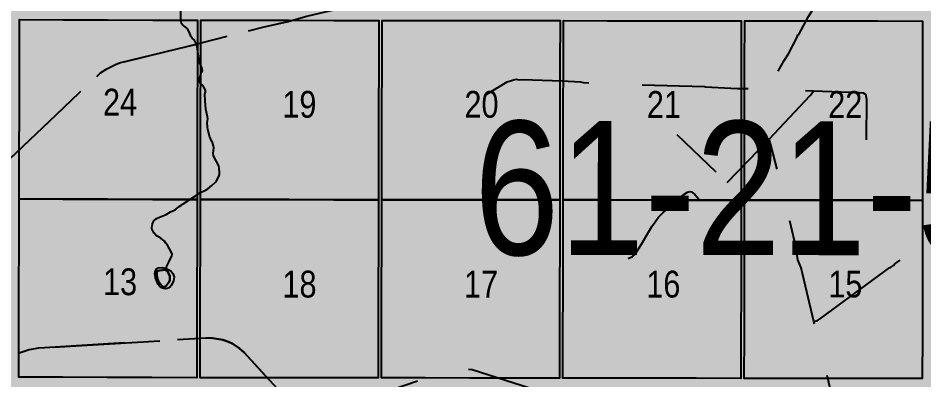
# Model space of a CAD drawing. Extents: x 403018 to 417191, y 6033193 to 6042673.
# Drawn here: x 414358.1 to 414628.7, y 6036403.4 to 6036511.4 of the extents above; entities that cross this region are included whole.
import ezdxf

# ---------------------------------------------------------------- set-up
doc = ezdxf.new("R2010")
doc.units = 0
doc.header["$LTSCALE"] = 5
doc.linetypes.add('DASHED2', pattern=[9.525, 6.35, -3.175])
for name, color, linetype in [('Quarters', 8, 'Continuous'), ('RoadSeg', 57, 'DASHED2'), ('T-WATER', 160, 'Continuous')]:
    doc.layers.add(name, color=color, linetype=linetype)
doc.layers.add('ROUTE-MAP-BACKGROUND-H', color=7, linetype='Continuous', true_color=0xf0ebff)
doc.styles.add('120', font='ARIALN.TTF', dxfattribs={"height": 13})

msp = doc.modelspace()

# ---------------------------------------------------------------- hatches: boundary and pattern name
at = {"layer": 'ROUTE-MAP-BACKGROUND-H'}
h = msp.add_hatch(color=256, dxfattribs=at)
h.dxf.hatch_style = 1
h.paths.add_polyline_path([(412923.423, 6037807.465), (416092.9, 6037807.465), (416092.9, 6035965.758), (412923.423, 6035965.758)])

# ---------------------------------------------------------------- linework, layer by layer
at = {"layer": 'Quarters'}
for points in [[(414411.568, 6036470.642), (414411.54, 6036457.252), (414398.163, 6036457.296), (414384.785, 6036457.34), (414371.407, 6036457.383), (414358.365, 6036457.426), (414358.398, 6036470.815), (414358.431, 6036484.205), (414358.464, 6036497.595), (414358.497, 6036510.985), (414371.535, 6036510.942), (414384.907, 6036510.899), (414398.28, 6036510.855), (414411.653, 6036510.811), (414411.624, 6036497.421), (414411.596, 6036484.032), (414411.568, 6036470.642)], [(414425.587, 6036457.236), (414412.544, 6036457.251), (414412.572, 6036470.641), (414412.601, 6036484.03), (414412.629, 6036497.42), (414412.657, 6036510.81), (414425.695, 6036510.795), (414439.068, 6036510.779), (414452.441, 6036510.764), (414465.814, 6036510.749), (414465.791, 6036497.359), (414465.767, 6036483.97), (414465.744, 6036470.58), (414465.721, 6036457.19), (414452.343, 6036457.206), (414438.965, 6036457.221), (414425.587, 6036457.236)], [(414479.768, 6036457.174), (414466.725, 6036457.189), (414466.748, 6036470.579), (414466.772, 6036483.969), (414466.795, 6036497.358), (414466.818, 6036510.748), (414479.856, 6036510.733), (414493.23, 6036510.717), (414506.603, 6036510.702), (414519.976, 6036510.687), (414519.957, 6036497.297), (414519.938, 6036483.908), (414519.92, 6036470.518), (414519.901, 6036457.129), (414506.523, 6036457.144), (414493.146, 6036457.159), (414479.768, 6036457.174)], [(414574.096, 6036470.456), (414574.082, 6036457.067), (414560.704, 6036457.082), (414547.326, 6036457.097), (414533.948, 6036457.113), (414520.905, 6036457.128), (414520.924, 6036470.517), (414520.943, 6036483.907), (414520.961, 6036497.296), (414520.98, 6036510.686), (414534.018, 6036510.671), (414547.391, 6036510.655), (414560.764, 6036510.64), (414574.137, 6036510.625), (414574.123, 6036497.235), (414574.109, 6036483.846), (414574.096, 6036470.456)], [(414628.265, 6036470.395), (414628.256, 6036457.006), (414614.88, 6036457.021), (414601.504, 6036457.036), (414588.127, 6036457.051), (414575.086, 6036457.066), (414575.1, 6036470.455), (414575.114, 6036483.845), (414575.128, 6036497.234), (414575.141, 6036510.624), (414588.178, 6036510.609), (414601.549, 6036510.594), (414614.921, 6036510.579), (414628.292, 6036510.564), (414628.283, 6036497.174), (414628.274, 6036483.785), (414628.265, 6036470.395)], [(414411.456, 6036417.083), (414411.428, 6036404.028), (414398.046, 6036404.072), (414384.664, 6036404.116), (414371.281, 6036404.159), (414358.234, 6036404.202), (414358.266, 6036417.256), (414358.299, 6036430.646), (414358.332, 6036444.036), (414358.365, 6036457.426), (414371.407, 6036457.383), (414384.785, 6036457.34), (414398.163, 6036457.296), (414411.54, 6036457.252), (414411.512, 6036443.863), (414411.484, 6036430.473), (414411.456, 6036417.083)], [(414425.48, 6036404.012), (414412.432, 6036404.027), (414412.46, 6036417.082), (414412.488, 6036430.472), (414412.516, 6036443.861), (414412.544, 6036457.251), (414425.587, 6036457.236), (414438.965, 6036457.221), (414452.343, 6036457.206), (414465.721, 6036457.19), (414465.697, 6036443.801), (414465.674, 6036430.411), (414465.65, 6036417.022), (414465.628, 6036403.967), (414452.245, 6036403.982), (414438.863, 6036403.997), (414425.48, 6036404.012)], [(414479.679, 6036403.951), (414466.632, 6036403.966), (414466.655, 6036417.02), (414466.678, 6036430.41), (414466.701, 6036443.8), (414466.725, 6036457.189), (414479.768, 6036457.174), (414493.146, 6036457.159), (414506.523, 6036457.144), (414519.901, 6036457.129), (414519.883, 6036443.739), (414519.864, 6036430.35), (414519.845, 6036416.96), (414519.827, 6036403.906), (414508.471, 6036403.918), (414506.445, 6036403.92), (414493.062, 6036403.936), (414479.679, 6036403.951)], [(414574.04, 6036416.899), (414574.027, 6036403.844), (414560.644, 6036403.859), (414547.262, 6036403.874), (414533.879, 6036403.89), (414520.831, 6036403.904), (414520.85, 6036416.959), (414520.868, 6036430.349), (414520.887, 6036443.738), (414520.905, 6036457.128), (414533.948, 6036457.113), (414547.326, 6036457.097), (414560.704, 6036457.082), (414574.082, 6036457.067), (414574.068, 6036443.678), (414574.054, 6036430.288), (414574.04, 6036416.899)], [(414628.23, 6036416.838), (414628.221, 6036403.783), (414614.84, 6036403.798), (414601.459, 6036403.813), (414588.077, 6036403.828), (414575.031, 6036403.843), (414575.044, 6036416.898), (414575.058, 6036430.287), (414575.072, 6036443.677), (414575.086, 6036457.066), (414588.127, 6036457.051), (414601.504, 6036457.036), (414614.88, 6036457.021), (414628.256, 6036457.006), (414628.248, 6036443.617), (414628.239, 6036430.227), (414628.23, 6036416.838)]]:
    msp.add_lwpolyline(points, close=True, dxfattribs=at)
at = {"layer": 'RoadSeg', "flags": 128}
for points in [[(413776.414, 6036306.899), (413776.72, 6036302.679), (413777.52, 6036301.647), (413778.985, 6036300.748), (413784.379, 6036300.515), (413800.73, 6036300.348), (413807.123, 6036300.315), (413809.754, 6036300.548), (413813.417, 6036300.182), (413858.872, 6036299.682), (413877.853, 6036299.549), (413881.282, 6036299.316), (413881.982, 6036299.049), (413882.814, 6036298.383), (413886.943, 6036293.588), (413887.41, 6036293.422), (413894.869, 6036247.867), (413956.241, 6036271.344), (413972.624, 6036277.638), (413974.556, 6036278.503), (413991.139, 6036284.597), (413992.005, 6036285.097), (413992.504, 6036285.53), (413993.37, 6036286.795), (413995.834, 6036292.19), (413998.199, 6036296.785), (413999.298, 6036297.95), (414000.063, 6036298.35), (414000.763, 6036298.55), (414001.562, 6036298.383), (414012.218, 6036298.383), (414021.442, 6036298.117), (414036.061, 6036298.017), (414037.193, 6036298.184), (414038.225, 6036298.583), (414041.955, 6036301.347), (414054.176, 6036311.037), (414058.239, 6036314.567), (414059.338, 6036316.099), (414065.098, 6036327.254), (414065.531, 6036327.92), (414066.297, 6036328.62), (414067.962, 6036329.053), (414081.282, 6036330.251), (414084.213, 6036330.518), (414088.641, 6036331.184), (414093.204, 6036330.918), (414096.167, 6036330.918), (414097.965, 6036330.351), (414099.531, 6036329.319), (414101.462, 6036326.489), (414101.995, 6036326.022), (414102.994, 6036325.523), (414111.219, 6036323.425), (414115.748, 6036322.526), (414117.612, 6036321.993), (414134.263, 6036317.031), (414135.428, 6036317.031), (414137.592, 6036317.498), (414138.825, 6036318.197), (414140.69, 6036320.894), (414140.922, 6036322.426), (414140.689, 6036326.855), (414140.989, 6036327.721), (414141.755, 6036328.886), (414143.387, 6036329.985), (414144.985, 6036330.451), (414153.31, 6036331.717), (414163, 6036333.515), (414165.065, 6036334.048), (414166.497, 6036334.68), (414167.096, 6036335.18), (414175.721, 6036348.067), (414178.651, 6036352.163), (414181.915, 6036358.057), (414182.714, 6036359.922), (414183.48, 6036363.552), (414183.946, 6036366.149), (414184.346, 6036370.611), (414184.612, 6036371.943), (414184.978, 6036372.875), (414185.944, 6036374.341), (414189.774, 6036379.602), (414191.838, 6036382.865), (414192.238, 6036383.798), (414192.837, 6036386.262), (414192.97, 6036389.192), (414193.403, 6036390.757), (414196.667, 6036397.185), (414194.569, 6036397.817), (414193.403, 6036398.516), (414185.678, 6036405.51), (414184.013, 6036406.675), (414182.947, 6036406.875), (414180.949, 6036406.542), (414179.817, 6036406.076), (414178.285, 6036404.577), (414176.787, 6036402.546), (414174.223, 6036397.218), (414173.557, 6036396.219), (414173.257, 6036395.186), (414172.791, 6036394.287), (414172.125, 6036393.655), (414166.63, 6036390.424), (414165.431, 6036389.958), (414163.633, 6036389.459), (414161.335, 6036389.259), (414159.704, 6036389.292), (414157.173, 6036389.692), (414151.545, 6036390.924), (414148.848, 6036391.057), (414147.649, 6036390.858), (414146.484, 6036390.291), (414145.451, 6036389.092), (414145.019, 6036388.193), (414144.286, 6036387.76), (414140.19, 6036387.128), (414132.398, 6036386.695), (414130.866, 6036386.695), (414127.403, 6036387.328), (414120.809, 6036388.86), (414119.411, 6036388.926), (414120.809, 6036388.86), (414127.403, 6036387.328), (414127.003, 6036369.712), (414126.903, 6036362.586), (414126.937, 6036358.39), (414126.903, 6036362.586), (414127.003, 6036369.712), (414127.403, 6036387.328), (414130.866, 6036386.695), (414132.398, 6036386.695), (414140.19, 6036387.128), (414144.286, 6036387.76), (414145.019, 6036388.193), (414145.451, 6036389.092), (414146.484, 6036390.291), (414147.649, 6036390.858), (414148.848, 6036391.057), (414151.545, 6036390.924), (414157.173, 6036389.692), (414159.704, 6036389.292), (414161.335, 6036389.259), (414163.633, 6036389.459), (414165.431, 6036389.958), (414166.63, 6036390.424), (414172.125, 6036393.655), (414172.791, 6036394.287), (414173.257, 6036395.186), (414173.557, 6036396.219), (414174.223, 6036397.218), (414176.787, 6036402.546), (414178.285, 6036404.577), (414179.817, 6036406.076), (414180.949, 6036406.542), (414182.947, 6036406.875), (414184.013, 6036406.675), (414181.249, 6036413.701), (414181.249, 6036414.5), (414181.449, 6036414.867), (414181.249, 6036414.5), (414181.249, 6036413.701), (414184.013, 6036406.675), (414185.678, 6036405.51), (414193.403, 6036398.516), (414194.569, 6036397.817), (414196.667, 6036397.185), (414196.9, 6036397.551), (414197.033, 6036398.25), (414197.899, 6036397.917), (414200.896, 6036397.251), (414201.862, 6036397.184), (414204.026, 6036395.819), (414205.092, 6036394.354), (414206.59, 6036390.424), (414207.09, 6036389.625), (414207.556, 6036389.226), (414208.821, 6036388.793), (414211.785, 6036388.926), (414213.117, 6036388.66), (414214.682, 6036387.727), (414215.914, 6036386.728), (414217.879, 6036384.597), (414217.346, 6036384.064), (414214.715, 6036379.869), (414217.346, 6036384.064), (414217.879, 6036384.597), (414220.043, 6036382.532), (414221.642, 6036381.533), (414223.207, 6036380.801), (414245.751, 6036373.941), (414248.781, 6036372.776), (414250.147, 6036372.509), (414253.676, 6036370.911), (414255.441, 6036369.812), (414258.671, 6036367.148), (414260.769, 6036365.849), (414263.633, 6036364.95), (414264.932, 6036364.85), (414265.964, 6036365.05), (414267.529, 6036365.883), (414270.493, 6036368.047), (414271.991, 6036368.88), (414273.556, 6036369.379), (414290.972, 6036370.578), (414294.902, 6036370.944), (414297.965, 6036371.577), (414299.464, 6036372.109), (414302.228, 6036373.508), (414308.555, 6036377.337), (414309.953, 6036378.37), (414311.452, 6036379.802), (414312.551, 6036381.5), (414313.25, 6036383.032), (414314.049, 6036387.661), (414315.681, 6036403.512), (414316.746, 6036409.872), (414317.879, 6036414.101), (414319.61, 6036418.197), (414330.932, 6036442.239), (414333.064, 6036446.335), (414334.828, 6036449.266), (414338.025, 6036452.862), (414369.394, 6036482.499), (414376.353, 6036489.259), (414382.714, 6036495.053), (414384.545, 6036496.285), (414387.109, 6036497.617), (414388.308, 6036498.05), (414401.861, 6036501.38), (414408.854, 6036503.012), (414426.637, 6036507.574), (414431.565, 6036508.806), (414438.391, 6036510.338), (414444.319, 6036511.97), (414448.148, 6036512.869), (414457.572, 6036515.1), (414460.003, 6036515.633), (414461.768, 6036516.265), (414464.066, 6036517.697), (414466.164, 6036519.562), (414466.763, 6036519.862), (414466.929, 6036520.228), (414467.429, 6036520.661), (414467.795, 6036520.761), (414470.659, 6036523.491), (414478.052, 6036529.485), (414479.617, 6036530.984), (414481.248, 6036532.149), (414488.674, 6036538.543), (414489.507, 6036539.442), (414491.438, 6036541.04), (414492.437, 6036541.673), (414500.762, 6036548.799), (414505.158, 6036554.394), (414505.391, 6036554.926), (414510.12, 6036561.02), (414510.186, 6036561.32), (414512.617, 6036564.384), (414512.65, 6036564.617), (414519.011, 6036573.108), (414519.211, 6036573.575), (414520.742, 6036575.472), (414522.74, 6036578.503), (414524.139, 6036580.268), (414524.206, 6036580.567), (414525.704, 6036582.765), (414528.035, 6036585.962), (414528.601, 6036586.528), (414532.231, 6036591.956), (414534.362, 6036594.853), (414534.828, 6036595.286), (414537.126, 6036598.683), (414540.156, 6036602.679), (414574.189, 6036635.745), (414575.354, 6036636.678)], [(414611.585, 6036475.04), (414611.685, 6036486.995), (414611.485, 6036488.293), (414611.152, 6036488.76), (414610.619, 6036489.026), (414609.354, 6036489.159), (414595.667, 6036489.658), (414589.707, 6036489.725), (414584.978, 6036489.958), (414582.913, 6036490.924), (414583.38, 6036491.69), (414583.446, 6036492.422), (414583.746, 6036492.755), (414583.912, 6036493.321), (414586.909, 6036498.749), (414588.208, 6036500.781), (414590.872, 6036505.776), (414591.072, 6036506.408), (414591.305, 6036506.542), (414594.202, 6036511.903), (414595.401, 6036513.768), (414596.367, 6036515.766), (414619.577, 6036557.957)], [(414613.683, 6036368.047), (414609.187, 6036369.646), (414493.736, 6036406.342), (414490.406, 6036406.708), (414488.641, 6036406.575), (414485.911, 6036405.942), (414463.1, 6036398.117), (414460.902, 6036397.684), (414444.818, 6036397.151), (414443.12, 6036397.284), (414440.989, 6036397.717), (414438.957, 6036398.483), (414436.96, 6036399.615), (414435.461, 6036400.814), (414425.604, 6036411.603), (414424.072, 6036412.902), (414422.174, 6036414.134), (414420.876, 6036414.767), (414419.244, 6036415.333), (414416.114, 6036415.833), (414414.116, 6036415.832), (414365.897, 6036413.002), (414364.199, 6036412.869), (414361.368, 6036412.369), (414358.338, 6036411.37), (414356.74, 6036410.604), (414354.908, 6036409.472), (414352.477, 6036407.441), (414332.697, 6036385.33), (414329.967, 6036382.999), (414322.541, 6036378.137), (414320.976, 6036377.404), (414318.611, 6036376.705), (414317.046, 6036376.439), (414314.316, 6036376.339), (414312.817, 6036376.472), (414308.555, 6036377.337), (414309.953, 6036378.37), (414311.452, 6036379.802), (414312.551, 6036381.5), (414313.25, 6036383.032), (414314.049, 6036387.661), (414315.681, 6036403.512), (414316.746, 6036409.872), (414317.879, 6036414.101), (414319.61, 6036418.197), (414330.932, 6036442.239), (414333.064, 6036446.335), (414334.828, 6036449.266), (414338.025, 6036452.862), (414369.394, 6036482.499), (414376.353, 6036489.259), (414382.714, 6036495.053), (414384.545, 6036496.285), (414387.109, 6036497.617), (414388.308, 6036498.05), (414401.861, 6036501.38), (414408.854, 6036503.012), (414426.637, 6036507.574), (414431.565, 6036508.806), (414438.391, 6036510.338), (414444.319, 6036511.97), (414448.148, 6036512.869), (414457.572, 6036515.1), (414454.509, 6036519.462), (414451.478, 6036521.027), (414448.715, 6036522.692), (414447.815, 6036523.458), (414433.663, 6036542.173), (414430.632, 6036546.435), (414433.663, 6036542.173), (414447.815, 6036523.458), (414448.715, 6036522.692), (414451.478, 6036521.027), (414454.509, 6036519.462), (414457.572, 6036515.1), (414460.003, 6036515.633), (414461.768, 6036516.265), (414464.066, 6036517.697), (414466.164, 6036519.562), (414466.177, 6036519.569)], [(414498.098, 6036488.693), (414504.226, 6036492.356), (414506.79, 6036493.222), (414507.722, 6036492.989), (414508.754, 6036493.088), (414520.609, 6036492.655), (414526.104, 6036492.389), (414526.836, 6036492.223), (414543.42, 6036491.557), (414563.133, 6036491.024), (414563.433, 6036490.891), (414572.857, 6036490.458), (414581.548, 6036490.258), (414582.147, 6036490.358), (414582.913, 6036490.924)], [(414582.414, 6036475.273), (414594.735, 6036488.36), (414595.667, 6036489.658)], [(414540.289, 6036439.642), (414541.655, 6036440.241), (414542.454, 6036440.974), (414544.352, 6036443.871), (414547.382, 6036449.166), (414549.38, 6036451.963), (414550.679, 6036453.262), (414556.973, 6036458.756), (414558.072, 6036459.489), (414558.771, 6036459.689), (414559.204, 6036459.589), (414560.236, 6036458.789), (414562.567, 6036456.092), (414562.967, 6036455.892), (414563.633, 6036455.992), (414564.165, 6036456.358), (414569.86, 6036462.253), (414554.941, 6036476.538)], [(414607.256, 6036373.841), (414595.834, 6036420.861), (414592.004, 6036436.878), (414591.039, 6036439.209), (414590.273, 6036444.37), (414590.006, 6036444.903), (414586.11, 6036461.52), (414582.98, 6036473.608), (414582.414, 6036475.273), (414569.86, 6036462.253)], [(414595.834, 6036420.861), (414596.866, 6036421.161), (414597.832, 6036421.693), (414618.511, 6036436.945), (414618.744, 6036436.945), (414619.643, 6036437.577), (414620.043, 6036438.044), (414635.827, 6036449.332), (414636.593, 6036449.432), (414637.659, 6036448.733), (414640.656, 6036445.07), (414640.822, 6036444.571)], [(414357.672, 6036231.65), (414356.973, 6036233.748), (414355.907, 6036235.713), (414325.971, 6036273.542), (414324.905, 6036275.173), (414323.64, 6036278.303), (414321.042, 6036286.096), (414320.01, 6036288.527), (414318.778, 6036290.491), (414317.413, 6036291.99), (414314.848, 6036293.921), (414311.885, 6036295.419), (414307.989, 6036297.118), (414306.057, 6036298.35), (414304.659, 6036299.416), (414302.427, 6036301.613), (414301.428, 6036302.879), (414300.463, 6036304.577), (414299.93, 6036306.275), (414299.331, 6036309.905), (414298.731, 6036312.336), (414298.365, 6036313.202), (414297.399, 6036314.667), (414295.368, 6036316.465), (414289.674, 6036319.829), (414288.375, 6036320.728), (414287.276, 6036321.76), (414285.911, 6036323.059), (414285.145, 6036323.858), (414282.581, 6036327.288), (414279.051, 6036332.283), (414277.353, 6036334.88), (414273.79, 6036342.839), (414272.824, 6036344.371), (414270.959, 6036346.402), (414267.329, 6036349.066), (414263.267, 6036351.563), (414249.414, 6036357.757), (414246.683, 6036359.322), (414245.485, 6036360.488), (414244.519, 6036361.82), (414244.152, 6036362.586), (414243.453, 6036364.584), (414242.521, 6036368.18), (414242.521, 6036369.778), (414242.754, 6036370.511), (414243.453, 6036371.477), (414244.053, 6036372.009), (414244.685, 6036372.409), (414246.084, 6036372.842), (414247.649, 6036372.909), (414248.781, 6036372.776), (414250.147, 6036372.509), (414253.676, 6036370.911), (414255.441, 6036369.812), (414258.671, 6036367.148), (414260.769, 6036365.849), (414263.633, 6036364.95), (414264.932, 6036364.85), (414265.964, 6036365.05), (414267.529, 6036365.883), (414270.493, 6036368.047), (414271.991, 6036368.88), (414273.556, 6036369.379), (414290.972, 6036370.578), (414294.902, 6036370.944), (414297.965, 6036371.577), (414299.464, 6036372.109), (414302.228, 6036373.508), (414308.555, 6036377.337), (414312.817, 6036376.472), (414314.316, 6036376.339), (414317.046, 6036376.439), (414318.611, 6036376.705), (414320.976, 6036377.404), (414322.541, 6036378.137), (414329.967, 6036382.999), (414332.697, 6036385.33), (414352.477, 6036407.441), (414354.908, 6036409.472), (414356.74, 6036410.604), (414358.338, 6036411.37), (414361.368, 6036412.369), (414364.199, 6036412.869), (414365.897, 6036413.002), (414414.116, 6036415.832), (414416.114, 6036415.833), (414419.244, 6036415.333), (414420.876, 6036414.767), (414422.174, 6036414.134), (414424.072, 6036412.902), (414425.604, 6036411.603), (414435.461, 6036400.814), (414436.96, 6036399.615), (414438.957, 6036398.483), (414440.989, 6036397.717), (414443.12, 6036397.284), (414444.818, 6036397.151), (414460.902, 6036397.684), (414463.1, 6036398.117), (414465.962, 6036399.099)]]:
    msp.add_lwpolyline(points, dxfattribs=at)
at = {"layer": 'T-WATER'}
for points in [[(414412.14, 6036492.696), (414412.214, 6036493.327), (414412.595, 6036494.263), (414412.884, 6036495.329), (414413.11, 6036495.745), (414413.082, 6036496.339), (414412.255, 6036498.232), (414412.081, 6036499.44), (414411.83, 6036500.579), (414411.529, 6036503.021), (414411.377, 6036503.635), (414411.287, 6036503.811), (414411.071, 6036504.23), (414410.759, 6036504.835), (414410.039, 6036505.451), (414409.743, 6036505.856), (414409.16, 6036507.364), (414408.688, 6036508.233), (414408.347, 6036508.57), (414407.535, 6036509.135), (414407.176, 6036509.476), (414406.912, 6036509.875), (414406.751, 6036510.383), (414406.699, 6036510.999), (414406.646, 6036515.702)], [(414415.969, 6036474.543), (414415.273, 6036476.169), (414414.72, 6036478.263), (414414.617, 6036478.824), (414414.568, 6036480.121), (414414.705, 6036481.338), (414414.638, 6036481.927), (414414.193, 6036484.228), (414413.9, 6036486.702), (414413.893, 6036488.755), (414414.002, 6036489.286), (414414.02, 6036489.892), (414413.596, 6036490.858), (414413.303, 6036491.231), (414412.586, 6036491.919), (414412.14, 6036492.696)], [(414402.103, 6036436.16), (414402.228, 6036436.488), (414402.298, 6036436.672), (414402.394, 6036437.152), (414403.098, 6036438.497), (414403.518, 6036439.453), (414404.017, 6036440.321), (414404.083, 6036440.92), (414403.897, 6036441.41), (414402.728, 6036443.657), (414402.068, 6036444.357), (414401.788, 6036444.768), (414400.66, 6036445.75), (414399.765, 6036446.251), (414399.34, 6036446.551), (414398.655, 6036447.264), (414398.373, 6036447.675), (414398.137, 6036448.15), (414398.059, 6036448.773), (414398.084, 6036449.409), (414398.184, 6036449.98), (414398.369, 6036450.474), (414398.631, 6036450.904), (414399.38, 6036451.541), (414400.329, 6036452.021), (414402.291, 6036452.798), (414403.583, 6036453.559), (414404.956, 6036454.21), (414406.15, 6036455.132), (414407.013, 6036455.682), (414407.403, 6036455.996), (414410.425, 6036457.949), (414411.3, 6036458.456), (414412.069, 6036459.063), (414412.509, 6036459.335), (414413.886, 6036459.991), (414414.776, 6036460.485), (414415.95, 6036461.441), (414417.028, 6036462.477), (414417.322, 6036462.86), (414418.026, 6036464.178), (414418.185, 6036464.704), (414418.222, 6036465.358), (414418.136, 6036466.655), (414418.002, 6036467.215), (414417.789, 6036467.691), (414416.844, 6036469.457), (414416.445, 6036470.393), (414416.359, 6036470.982), (414416.559, 6036472.717), (414416.469, 6036473.32), (414416.117, 6036474.326), (414415.969, 6036474.543)]]:
    msp.add_lwpolyline(points, dxfattribs=at)
for points in [[(414402.059, 6036430.604), (414401.451, 6036430.662), (414400.981, 6036430.857), (414400.548, 6036431.139), (414399.893, 6036431.854), (414399.46, 6036432.834), (414399.099, 6036433.876), (414398.962, 6036434.442), (414398.935, 6036435.088), (414399.027, 6036435.664), (414399.188, 6036436.202), (414399.468, 6036436.62), (414399.933, 6036436.837), (414401.19, 6036436.939), (414402.298, 6036436.672), (414403.271, 6036436.202), (414403.658, 6036435.906), (414404.281, 6036435.151), (414404.521, 6036434.697), (414404.659, 6036434.165), (414404.627, 6036433.523), (414404.491, 6036432.976), (414404.306, 6036432.476), (414403.833, 6036431.567), (414403.535, 6036431.173), (414403.136, 6036430.895), (414402.626, 6036430.72), (414402.059, 6036430.604)], [(414401.894, 6036431.142), (414402.297, 6036431.434), (414403.179, 6036432.633), (414403.358, 6036433.128), (414403.419, 6036433.747), (414403.389, 6036434.39), (414403.184, 6036434.89), (414402.647, 6036435.754), (414402.103, 6036436.16), (414402.005, 6036436.214), (414400.375, 6036436.094), (414399.85, 6036435.946), (414399.518, 6036435.591), (414399.468, 6036434.961), (414399.554, 6036434.374), (414399.819, 6036433.271), (414400.008, 6036432.755), (414400.626, 6036431.963), (414401.341, 6036431.271), (414401.894, 6036431.142)], [(414401.894, 6036431.142), (414401.341, 6036431.271), (414400.626, 6036431.963), (414400.008, 6036432.755), (414399.819, 6036433.271), (414399.554, 6036434.374), (414399.468, 6036434.961), (414399.518, 6036435.591), (414399.85, 6036435.946), (414400.375, 6036436.094), (414402.005, 6036436.214), (414402.103, 6036436.16), (414402.647, 6036435.754), (414403.184, 6036434.89), (414403.389, 6036434.39), (414403.419, 6036433.747), (414403.358, 6036433.128), (414403.179, 6036432.633), (414402.297, 6036431.434), (414401.894, 6036431.142)]]:
    msp.add_lwpolyline(points, close=True, dxfattribs=at)

# ---------------------------------------------------------------- texts
at = {"layer": 'RoadSeg', "style": '120'}
for s, p in [('24', (414383.422, 6036482.345)), ('19', (414436.991, 6036481.69)), ('20', (414491.407, 6036481.681)), ('21', (414545.911, 6036481.646)), ('22', (414600.091, 6036481.646)), ('13', (414383.423, 6036428.688)), ('18', (414437.026, 6036427.989)), ('17', (414491.257, 6036427.97)), ('16', (414545.731, 6036427.98)), ('15', (414600.117, 6036428.005))]:
    msp.add_text(s, height=8.0041, dxfattribs=at).set_placement(p)
msp.add_text('61-21-5', height=39.983, rotation=359.95761, dxfattribs=at).set_placement((414494.269, 6036440.71))

doc.saveas('drawing.dxf')
